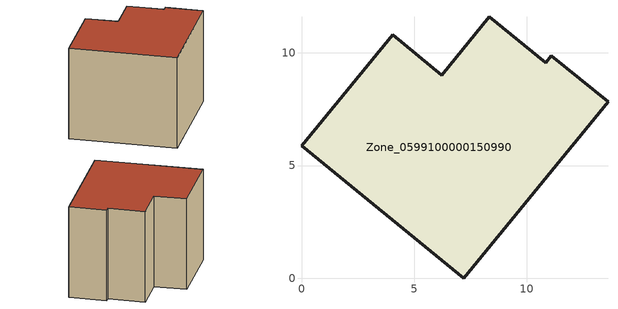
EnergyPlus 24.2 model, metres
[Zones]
Zone_0599100000150990
 floor ground (C_G): 7.19,0 0,5.87 4.04,10.79 6.23,9.01 8.34,11.6 10.83,9.56 11.08,9.87 13.6,7.82 z0
 wall outside (C_F): 11.08,9.87 10.83,9.56 8.34,11.6 6.23,9.01 4.04,10.79 0,5.87 7.19,0 13.6,7.82 11.08,9.87 z0:8.26
 roof outside (C_R): 10.83,9.56 8.34,11.6 6.23,9.01 4.04,10.79 0,5.87 7.19,0 13.6,7.82 11.08,9.87 z8.26
[BUILDING]
Pand.0599100000150990: North Axis=0; Terrain=City; Loads Convergence Tolerance Value=0.04; Temperature Convergence Tolerance Value=0.4; Solar Distribution=FullExterior; Maximum Number of Warmup Days=25; Minimum Number of Warmup Days=1
[Site:Location]
Rotterdam.The.Hague.AP_ZH_NLD Design_Conditions: Latitude=51.96; Longitude=4.45; Time Zone=1; Elevation=-4.5
[SITE:GROUNDTEMPERATURE:BUILDINGSURFACE]
18, 18, 18, 18, 18, 18, 18, 18, 18, 18, 18, 18
[MATERIAL] Thermal Absorptance=0.9; Solar Absorptance=0.7; Visible Absorptance=0.7
Name | Roughness | Thickness | Conductivity | Density | Specific Heat
G.TC.1946-1964 | MediumSmooth | 0.15 | 1 | 540 | 1210
F.TC.1946-1964 | Rough | 0.3 | 0.857143 | 1920 | 840
R.TC.1946-1964 | MediumRough | 0.2 | 0.235294 | 1500 | 1000
[CONSTRUCTION]
C_G: G.TC.1946-1964
C_F: F.TC.1946-1964
C_R: R.TC.1946-1964
[ZONE]
Zone_0599100000150990: Type=1; Multiplier=1; Ceiling Height=Autocalculate; Volume=Autocalculate; Floor Area=autocalculate; Part of Total Floor Area=Yes
[ZONEINFILTRATION:DESIGNFLOWRATE]
Infil_Zone_0599100000150990: Zone or ZoneList or Space or SpaceList=Zone_0599100000150990; Schedule=AlwaysOn; Design Flow Rate Calculation Method=Flow/Area; Flow Rate per Floor Area=0.003; Constant Term Coefficient=1; Temperature Term Coefficient=0; Velocity Term Coefficient=0; Velocity Squared Term Coefficient=0
[HVACTEMPLATE:ZONE:IDEALLOADSAIRSYSTEM]
Zone_0599100000150990: Maximum Heating Supply Air Temperature=50; Minimum Cooling Supply Air Temperature=13; Maximum Heating Supply Air Humidity Ratio=0.0156; Minimum Cooling Supply Air Humidity Ratio=0.0077; Heating Limit=NoLimit; Cooling Limit=NoLimit; Dehumidification Control Type=ConstantSensibleHeatRatio; Cooling Sensible Heat Ratio=0.7; Dehumidification Setpoint=60; Humidification Control Type=None; Humidification Setpoint=30; Outdoor Air Method=None; Outdoor Air Flow Rate per Person=0.00944; Outdoor Air Flow Rate per Zone Floor Area=0; Outdoor Air Flow Rate per Zone=0; Demand Controlled Ventilation Type=None; Outdoor Air Economizer Type=NoEconomizer; Heat Recovery Type=None; Sensible Heat Recovery Effectiveness=0.7; Latent Heat Recovery Effectiveness=0.65
[ZONECONTROL:THERMOSTAT]
ThermostatControl_Zone_0599100000150990: Zone or ZoneList=Zone_0599100000150990; Control Type Schedule=DualSetpointControlType; Control 1=Thermostat_Zone_0599100000150990; Temperature Difference Between Cutout And Setpoint=0
[THERMOSTATSETPOINT:DUALSETPOINT]
Thermostat_Zone_0599100000150990: Heating Setpoint Temperature Schedule=HeatingSetpoint_Zone_0599100000150990; Cooling Setpoint Temperature Schedule=CoolingSetpoint_Zone_0599100000150990
[SCHEDULE:COMPACT]
HeatingSetpoint_Zone_0599100000150990: Through: 12/31, For: AllDays, Until: 24:00, 21
CoolingSetpoint_Zone_0599100000150990: Through: 12/31, For: AllDays, Until: 24:00, 24
DualSetpointControlType: Through: 12/31, For: AllDays, Until: 24:00, 4
AlwaysOn: Through: 12/31, For: AllDays, Until: 24:00, 1
